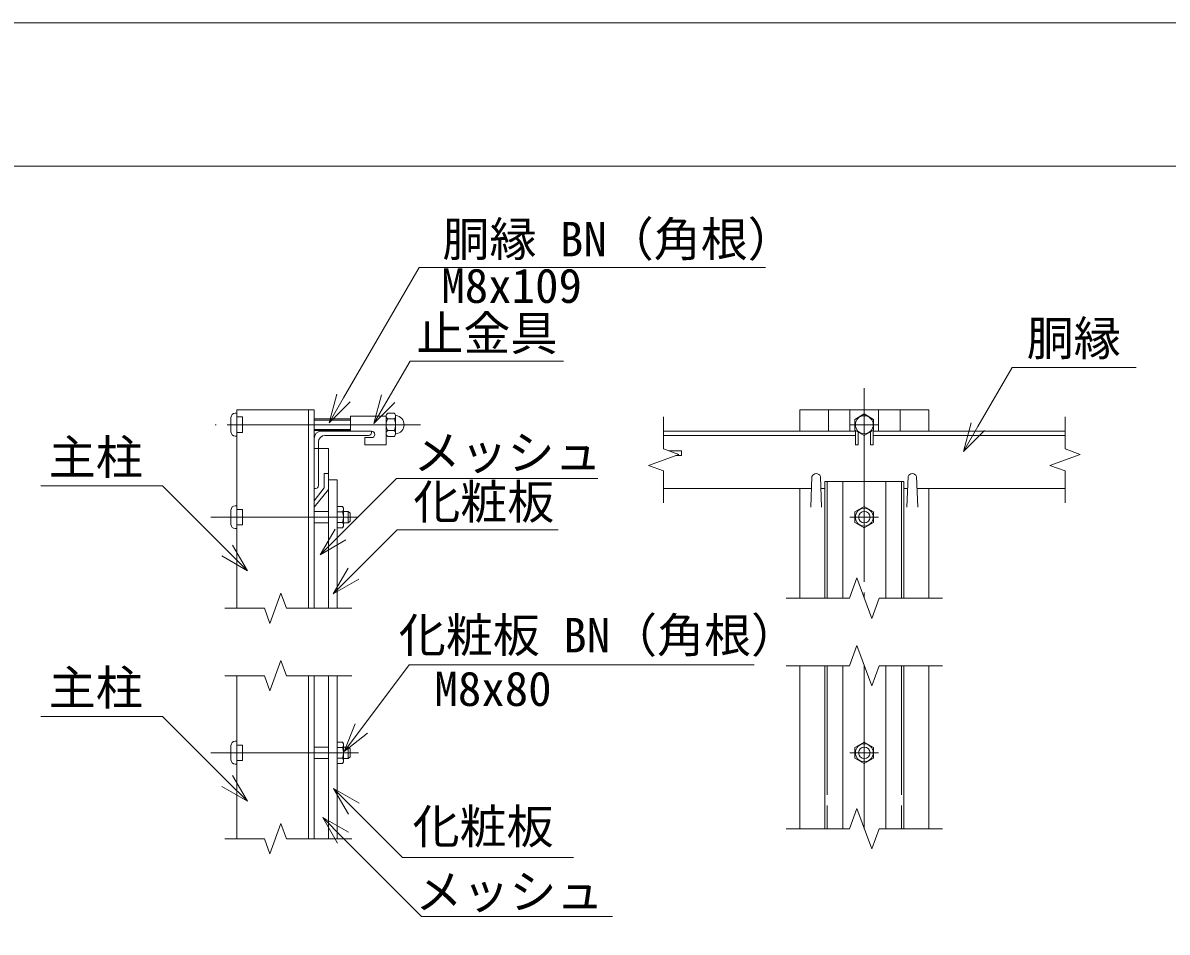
# Model space of a CAD drawing. Units: millimetres, scale not verified. Extents: x -4200 to 4200, y -2970 to 2970.
# Drawn here: x 802 to 2398, y 1701 to 2970 of the extents above; entities that cross this region are included whole.
import ezdxf
from ezdxf.enums import TextEntityAlignment as Align

# ---------------------------------------------------------------- set-up
doc = ezdxf.new("R2010")
doc.units = ezdxf.units.MM
doc.header["$LTSCALE"] = 15
doc.linetypes.add('LONG_CHAIN', pattern=[21, 18, -1, 1, -1])
doc.linetypes.add('LONG_DASHED2', pattern=[13, 12, -1])
for name, color, linetype, lineweight in [('0-0_D-STR1', 1, 'Continuous', 9), ('0-1_D-BMK', 2, 'LONG_CHAIN', 9), ('0-2_D-STR-DIM', 7, 'Continuous', 9), ('0-6_0', 7, 'Continuous', 9), ('0-7_D-STR-TXT', 7, 'Continuous', 9), ('0-9_D-STR3', 3, 'Continuous', 9), ('0-A_D-STR2', 7, 'Continuous', 9), ('0-B_D-TTL', 2, 'Continuous', 9)]:
    doc.layers.add(name, color=color, linetype=linetype, lineweight=lineweight)
doc.styles.add('ＭＳ ゴシック', font='')
doc.styles.get('ＭＳ ゴシック').set_extended_font_data('MS Gothic')

# ---------------------------------------------------------------- blocks, each defined once
blk = doc.blocks.new('MLeader1')
at = {"layer": '0-7_D-STR-TXT'}
blk.add_line((1235.37, 1901.87), (1263.66, 1873.58), dxfattribs=at)
for points in [[(1256.08, 1866), (1235.37, 1901.87), (1271.24, 1881.16)], [(1263.66, 1873.58), (1331.58, 1805.66), (1563, 1805.66), (1570.2, 1805.66)]]:
    blk.add_lwpolyline(points, dxfattribs=at)
blk = doc.blocks.new('MLeader2')
at = {"layer": '0-7_D-STR-TXT'}
blk.add_line((1220.17, 1861.38), (1248.46, 1833.09), dxfattribs=at)
for points in [[(1240.88, 1825.51), (1220.17, 1861.38), (1256.04, 1840.67)], [(1248.46, 1833.09), (1358.16, 1723.4), (1617.04, 1723.4), (1624.24, 1723.4)]]:
    blk.add_lwpolyline(points, dxfattribs=at)
blk = doc.blocks.new('MLeader3')
at = {"layer": '0-6_0'}
blk.add_line((1216.65, 2227.92), (1244.93, 2256.21), dxfattribs=at)
for points in [[(1244.93, 2256.21), (1323.18, 2334.46), (1596.67, 2334.46), (1603.87, 2334.46)], [(1252.51, 2248.63), (1216.65, 2227.92), (1237.35, 2263.78)]]:
    blk.add_lwpolyline(points, dxfattribs=at)
blk = doc.blocks.new('MLeader4')
at = {"layer": '0-6_0'}
blk.add_line((1234.85, 2173.29), (1263.13, 2201.57), dxfattribs=at)
for points in [[(1263.13, 2201.57), (1324.18, 2262.62), (1541.38, 2262.62), (1548.58, 2262.62)], [(1270.71, 2193.99), (1234.85, 2173.29), (1255.55, 2209.15)]]:
    blk.add_lwpolyline(points, dxfattribs=at)
blk = doc.blocks.new('MLeader5')
at = {"layer": '0-6_0'}
blk.add_line((1291.46, 2411.09), (1311.58, 2445.67), dxfattribs=at)
for points in [[(1311.58, 2445.67), (1342.09, 2498.11), (1549.07, 2498.11), (1556.27, 2498.11)], [(1320.84, 2440.28), (1291.46, 2411.09), (1302.31, 2451.06)]]:
    blk.add_lwpolyline(points, dxfattribs=at)
blk = doc.blocks.new('MLeader6')
at = {"layer": '0-6_0'}
blk.add_line((1115.24, 1883.91), (1086.96, 1912.19), dxfattribs=at)
for points in [[(1086.96, 1912.19), (996.74, 2002.41), (834.34, 2002.41), (827.14, 2002.41)], [(1094.54, 1919.77), (1115.24, 1883.91), (1079.38, 1904.61)]]:
    blk.add_lwpolyline(points, dxfattribs=at)
blk = doc.blocks.new('MLeader7')
at = {"layer": '0-6_0'}
blk.add_line((1115.24, 2205.53), (1086.96, 2233.82), dxfattribs=at)
for points in [[(1086.96, 2233.82), (996.74, 2324.03), (834.34, 2324.03), (827.14, 2324.03)], [(1094.54, 2241.39), (1115.24, 2205.53), (1079.38, 2226.24)]]:
    blk.add_lwpolyline(points, dxfattribs=at)
blk = doc.blocks.new('MLeader8')
at = {"layer": '0-6_0'}
blk.add_line((2114.21, 2372.06), (2134.21, 2406.7), dxfattribs=at)
for points in [[(2134.21, 2406.7), (2181.92, 2489.34), (2347.67, 2489.34), (2354.87, 2489.34)], [(2143.49, 2401.34), (2114.21, 2372.06), (2124.93, 2412.06)]]:
    blk.add_lwpolyline(points, dxfattribs=at)
blk = doc.blocks.new('MLeader20')
at = {"layer": '0-6_0'}
blk.add_line((1250.2, 1953.58), (1274.17, 1985.61), dxfattribs=at)
for points in [[(1274.17, 1985.61), (1340.7, 2074.5), (1814.88, 2074.5), (1822.08, 2074.5)], [(1282.75, 1979.19), (1250.2, 1953.58), (1265.59, 1992.03)]]:
    blk.add_lwpolyline(points, dxfattribs=at)
blk = doc.blocks.new('MLeader21')
at = {"layer": '0-6_0'}
blk.add_line((1229.05, 2412.25), (1249.13, 2446.85), dxfattribs=at)
for points in [[(1249.13, 2446.85), (1354.72, 2628.81), (1830.6, 2628.81), (1837.8, 2628.81)], [(1258.4, 2441.47), (1229.05, 2412.25), (1239.86, 2452.23)]]:
    blk.add_lwpolyline(points, dxfattribs=at)

msp = doc.modelspace()

# ---------------------------------------------------------------- linework, layer by layer
at = {"layer": '0-0_D-STR1'}
for p, q in [((1100.27, 2153.39), (1100.27, 2430.37)), ((1200.27, 2153.39), (1200.27, 2430.37)), ((1885.68, 2430.37), (2065.68, 2430.37)), ((1885.68, 2400.37), (1885.68, 2430.37)), ((1925.68, 2400.37), (1925.68, 2430.37)), ((1955.68, 2430.37), (1955.68, 2400.37)), ((1995.68, 2430.37), (1995.68, 2400.37)), ((2025.68, 2400.37), (2025.68, 2430.37)), ((2065.68, 2400.37), (2065.68, 2430.37)), ((1288.27, 2400.37), (1218.27, 2400.37)), ((1284.27, 2394.37), (1223.27, 2394.37)), ((1288.27, 2398.37), (1288.27, 2400.37)), ((1695.68, 2400.37), (1963.18, 2400.37)), ((1695.68, 2394.37), (1963.18, 2394.37)), ((1988.18, 2400.37), (2255.68, 2400.37)), ((1988.18, 2394.37), (2255.68, 2394.37)), ((1208.27, 2390.37), (1208.27, 2320.37)), ((1214.27, 2385.37), (1214.27, 2324.37)), ((1228.27, 2376.37), (1208.27, 2376.37)), ((1228.27, 2376.37), (1228.27, 2153.39)), ((1222.27, 2341.12), (1222.27, 2321.37)), ((1222.27, 2341.12), (1228.27, 2341.12)), ((1228.27, 2341.12), (1228.27, 2319.12)), ((1228.27, 2332.37), (1240.27, 2332.37)), ((1240.27, 2332.37), (1240.27, 2153.39)), ((1902.68, 2337.12), (1901.18, 2294.12)), ((1914.68, 2337.12), (1916.18, 2294.12)), ((1920.68, 2330.37), (1920.68, 2167.34)), ((2030.68, 2330.37), (1920.68, 2330.37)), ((1945.68, 2330.37), (1945.68, 2167.34)), ((2005.68, 2330.37), (2005.68, 2167.34)), ((2030.68, 2330.37), (2030.68, 2167.34)), ((2036.68, 2337.12), (2035.18, 2294.12)), ((2048.68, 2337.12), (2050.18, 2294.12)), ((1222.27, 2321.37), (1208.27, 2303.27)), ((1210.27, 2320.37), (1208.27, 2320.37)), ((1228.27, 2319.12), (1208.27, 2294.12)), ((1695.68, 2320.37), (1902.09, 2320.37)), ((1885.68, 2167.34), (1885.68, 2320.37)), ((1920.68, 2320.37), (1915.26, 2320.37)), ((2036.09, 2320.37), (2030.68, 2320.37)), ((2255.68, 2320.37), (2049.26, 2320.37)), ((2065.68, 2167.34), (2065.68, 2320.37)), ((1208.27, 2303.27), (1208.27, 2294.12)), ((1100.27, 1831.76), (1100.27, 2059.2)), ((1200.27, 1831.76), (1200.27, 2059.2)), ((1208.27, 1831.76), (1208.27, 2059.2)), ((1228.27, 2059.2), (1228.27, 1831.76)), ((1240.27, 2059.2), (1240.27, 1831.76)), ((1885.68, 1845.71), (1885.68, 2073.15)), ((1920.68, 2073.15), (1920.68, 1845.71)), ((1945.68, 2073.15), (1945.68, 1845.71)), ((2005.68, 2073.15), (2005.68, 1845.71)), ((2030.68, 2073.15), (2030.68, 1845.71)), ((2065.68, 1845.71), (2065.68, 2073.15))]:
    msp.add_line(p, q, dxfattribs=at)
at = {"layer": '0-0_D-STR1', "linetype": 'LONG_DASHED2'}
for p, q in [((1923.88, 2330.37), (1923.88, 2167.34)), ((2027.48, 2330.37), (2027.48, 2167.34)), ((1923.88, 2073.15), (1923.88, 1845.71)), ((2027.48, 2073.15), (2027.48, 1845.71))]:
    msp.add_line(p, q, dxfattribs=at)
at = {"layer": '0-0_D-STR1'}
msp.add_lwpolyline([(1208.27, 2153.39), (1208.27, 2430.37), (1100.27, 2430.37)], dxfattribs=at)
for centre, radius, start, end in [((1218.27, 2390.37), 10, 90, 180), ((1223.27, 2385.37), 9, 90, 180), ((1284.27, 2398.37), 4, 270, 0), ((1908.68, 2334.62), 6.5, 22.61986, 157.38014), ((2042.68, 2334.62), 6.5, 22.61986, 157.38014), ((1210.27, 2324.37), 4, 270, 0)]:
    msp.add_arc(centre, radius, start, end, dxfattribs=at)
at = {"layer": '0-1_D-BMK'}
for p, q in [((1975.68, 2460.37), (1975.68, 2167.34)), ((1356.74, 2409.37), (1070.27, 2409.37)), ((1995.68, 2409.37), (1955.68, 2409.37)), ((1270.26, 2280.37), (1064.27, 2280.37)), ((1995.68, 2280.37), (1955.68, 2280.37)), ((1975.68, 2073.15), (1975.68, 1845.71)), ((1270.26, 1951.65), (1064.27, 1951.65)), ((1995.68, 1951.65), (1955.68, 1951.65))]:
    msp.add_line(p, q, dxfattribs=at)
at = {"layer": '0-2_D-STR-DIM'}
for p, q in [((1695.68, 2420.37), (1695.68, 2375.76)), ((2255.68, 2420.37), (2255.68, 2375.76)), ((1674.53, 2352.67), (1716.82, 2368.06)), ((1716.82, 2368.06), (1695.68, 2375.76)), ((1695.68, 2344.98), (1674.53, 2352.67)), ((1695.68, 2344.98), (1695.68, 2300.37)), ((2255.68, 2344.98), (2255.68, 2300.37)), ((1955.15, 2167.34), (1965.41, 2195.53)), ((1965.41, 2195.53), (1985.94, 2139.14)), ((1146.57, 2132.25), (1161.96, 2174.53)), ((1161.96, 2174.53), (1169.66, 2153.39)), ((1955.15, 2167.34), (1866.68, 2167.34)), ((1985.94, 2139.14), (1996.2, 2167.34)), ((2084.68, 2167.34), (1996.2, 2167.34)), ((1138.88, 2153.39), (1083.77, 2153.39)), ((1138.88, 2153.39), (1146.57, 2132.25)), ((1260.85, 2153.39), (1169.66, 2153.39)), ((1955.15, 2073.15), (1965.41, 2101.34)), ((1965.41, 2101.34), (1985.94, 2044.96)), ((1146.57, 2038.06), (1161.96, 2080.35)), ((1161.96, 2080.35), (1169.66, 2059.2)), ((1138.88, 2059.2), (1083.77, 2059.2)), ((1138.88, 2059.2), (1146.57, 2038.06)), ((1260.85, 2059.2), (1169.66, 2059.2)), ((1955.15, 2073.15), (1866.68, 2073.15)), ((1985.94, 2044.96), (1996.2, 2073.15)), ((2084.68, 2073.15), (1996.2, 2073.15)), ((1955.15, 1845.71), (1965.41, 1873.9)), ((1965.41, 1873.9), (1985.94, 1817.52)), ((1146.57, 1810.62), (1161.96, 1852.91)), ((1161.96, 1852.91), (1169.66, 1831.76)), ((1955.15, 1845.71), (1866.68, 1845.71)), ((1985.94, 1817.52), (1996.2, 1845.71)), ((2084.68, 1845.71), (1996.2, 1845.71)), ((1138.88, 1831.76), (1083.77, 1831.76)), ((1138.88, 1831.76), (1146.57, 1810.62)), ((1260.85, 1831.76), (1169.66, 1831.76))]:
    msp.add_line(p, q, dxfattribs=at)
msp.add_lwpolyline([(2255.68, 2344.98), (2234.53, 2352.67), (2276.82, 2368.06), (2255.68, 2375.76)], dxfattribs=at)
at = {"layer": '0-9_D-STR3'}
for p, q in [((1092.27, 2419.37), (1092.27, 2399.37)), ((1098.27, 2425.37), (1100.27, 2425.37)), ((1100.27, 2425.37), (1100.27, 2393.37)), ((1100.27, 2420.17), (1108.27, 2420.17)), ((1108.27, 2420.17), (1108.27, 2398.57)), ((1208.27, 2417.37), (1258.77, 2417.37)), ((1208.27, 2415.87), (1258.77, 2415.87)), ((1258.77, 2421.37), (1258.77, 2400.37)), ((1308.77, 2421.37), (1258.77, 2421.37)), ((1308.77, 2421.84), (1308.77, 2397.14)), ((1308.77, 2421.84), (1308.77, 2397.14)), ((1308.77, 2421.37), (1308.77, 2381.37)), ((1310.77, 2425.57), (1319.77, 2425.57)), ((1319.77, 2417.47), (1310.77, 2417.47)), ((1321.77, 2421.84), (1321.77, 2397.14)), ((1321.77, 2421.84), (1321.77, 2397.14)), ((1100.27, 2398.57), (1108.27, 2398.57)), ((1208.27, 2402.87), (1258.77, 2402.87)), ((1208.27, 2401.37), (1258.77, 2401.37)), ((1288.27, 2400.37), (1258.77, 2400.37)), ((1319.77, 2401.27), (1310.77, 2401.27)), ((1963.18, 2401.57), (1963.18, 2381.37)), ((1967.18, 2399.26), (1967.18, 2381.37)), ((1984.18, 2399.26), (1984.18, 2381.37)), ((1988.18, 2401.57), (1988.18, 2381.37)), ((1098.27, 2393.37), (1100.27, 2393.37)), ((1278.77, 2391.37), (1278.77, 2381.37)), ((1288.27, 2391.37), (1278.77, 2391.37)), ((1308.77, 2381.37), (1278.77, 2381.37)), ((1310.77, 2393.17), (1319.77, 2393.17)), ((1963.18, 2381.37), (1967.18, 2381.37)), ((1984.18, 2381.37), (1988.18, 2381.37)), ((1092.27, 2290.37), (1092.27, 2270.37)), ((1098.27, 2296.37), (1100.27, 2296.37)), ((1100.27, 2296.37), (1100.27, 2264.37)), ((1100.27, 2291.17), (1108.27, 2291.17)), ((1108.27, 2291.17), (1108.27, 2269.57)), ((1208.27, 2288.37), (1228.27, 2288.37)), ((1240.27, 2295.38), (1247.82, 2295.38)), ((1240.27, 2287.87), (1247.82, 2287.87)), ((1247.82, 2295.38), (1249.27, 2292.87)), ((1249.27, 2267.87), (1249.27, 2292.87)), ((1249.27, 2288.37), (1255.87, 2288.37)), ((1255.87, 2288.37), (1258.27, 2285.97)), ((1255.87, 2288.37), (1255.87, 2272.37)), ((1258.27, 2285.97), (1258.27, 2274.77)), ((1100.27, 2269.57), (1108.27, 2269.57)), ((1208.27, 2272.37), (1228.27, 2272.37)), ((1240.27, 2272.86), (1247.82, 2272.86)), ((1247.82, 2265.36), (1249.27, 2267.87)), ((1249.27, 2272.37), (1255.87, 2272.37)), ((1255.87, 2272.37), (1258.27, 2274.77)), ((1098.27, 2264.37), (1100.27, 2264.37)), ((1240.27, 2265.36), (1247.82, 2265.36)), ((1098.27, 1967.65), (1100.27, 1967.65)), ((1100.27, 1967.65), (1100.27, 1935.65)), ((1240.27, 1966.66), (1247.82, 1966.66)), ((1247.82, 1966.66), (1249.27, 1964.15)), ((1249.27, 1939.15), (1249.27, 1964.15)), ((1092.27, 1961.65), (1092.27, 1941.65)), ((1100.27, 1962.45), (1108.27, 1962.45)), ((1108.27, 1962.45), (1108.27, 1940.85)), ((1208.27, 1959.65), (1228.27, 1959.65)), ((1240.27, 1959.15), (1247.82, 1959.15)), ((1249.27, 1959.65), (1255.87, 1959.65)), ((1255.87, 1959.65), (1258.27, 1957.25)), ((1255.87, 1959.65), (1255.87, 1943.65)), ((1258.27, 1957.25), (1258.27, 1946.05)), ((1098.27, 1935.65), (1100.27, 1935.65)), ((1100.27, 1940.85), (1108.27, 1940.85)), ((1208.27, 1943.65), (1228.27, 1943.65)), ((1240.27, 1944.14), (1247.82, 1944.14)), ((1240.27, 1936.64), (1247.82, 1936.64)), ((1247.82, 1936.64), (1249.27, 1939.15)), ((1249.27, 1943.65), (1255.87, 1943.65)), ((1255.87, 1943.65), (1258.27, 1946.05))]:
    msp.add_line(p, q, dxfattribs=at)
for points in [[(1988.68, 2416.87), (1975.68, 2424.38), (1962.68, 2416.87), (1962.68, 2401.86), (1975.68, 2394.36), (1988.68, 2401.86)], [(1988.68, 2287.87), (1975.68, 2295.38), (1962.68, 2287.87), (1962.68, 2272.86), (1975.68, 2265.36), (1988.68, 2272.86)], [(1988.68, 1959.15), (1975.68, 1966.66), (1962.68, 1959.15), (1962.68, 1944.14), (1975.68, 1936.64), (1988.68, 1944.14)]]:
    msp.add_lwpolyline(points, close=True, dxfattribs=at)
for centre, radius in [((1975.68, 2409.37), 12.5), ((1975.68, 2280.37), 12.5), ((1975.68, 2280.37), 8), ((1975.68, 1951.65), 12.5), ((1975.68, 1951.65), 8)]:
    msp.add_circle(centre, radius, dxfattribs=at)
for centre, radius, start, end in [((1098.27, 2419.37), 6, 90, 180), ((1313.84, 2421.52), 5.08, 127.21089, 232.78911), ((1326.17, 2409.37), 17.4, 152.26063, 207.73937), ((1316.69, 2421.52), 5.08, 307.21089, 52.78911), ((1304.37, 2409.37), 17.4, 332.26063, 27.73937), ((1322.52, 2423.26), 1, 189.83916, 262.83194), ((1320.77, 2409.37), 13, 277.16806, 82.83194), ((1098.27, 2399.37), 6, 180, 270), ((1288.27, 2395.87), 4.5, 270, 90), ((1313.87, 2397.22), 5.1, 127.42505, 232.57495), ((1316.67, 2397.22), 5.1, 307.42505, 52.57495), ((1322.52, 2395.48), 1, 97.16806, 163.42019), ((1098.27, 2290.37), 6, 90, 180), ((1242.34, 2291.63), 6.64, 325.61586, 34.38414), ((1224.14, 2280.37), 24.84, 342.4121, 17.5879), ((1098.27, 2270.37), 6, 180, 270), ((1242.34, 2269.11), 6.64, 325.61585, 34.38416), ((1098.27, 1961.65), 6, 90, 180), ((1242.34, 1962.91), 6.64, 325.61586, 34.38414), ((1224.14, 1951.65), 24.84, 342.4121, 17.5879), ((1098.27, 1941.65), 6, 180, 270), ((1242.34, 1940.39), 6.64, 325.61585, 34.38416)]:
    msp.add_arc(centre, radius, start, end, dxfattribs=at)
at = {"layer": '0-A_D-STR2'}
for p, q in [((1703.3, 2372.98), (1720.87, 2372.98)), ((1712.75, 2366.58), (1720.87, 2366.58)), ((1720.87, 2366.58), (1720.87, 2372.98))]:
    msp.add_line(p, q, dxfattribs=at)
at = {"layer": '0-B_D-TTL', "color": 7}
msp.add_lwpolyline([(-4200.11, -2969.92), (4199.89, -2969.92), (4199.89, 2970.08), (-4200.11, 2970.08)], close=True, dxfattribs=at)
at = {"layer": '0-B_D-TTL'}
msp.add_lwpolyline([(-3900.11, 2770.08), (3899.89, 2770.08), (3899.89, -2769.92), (-3900.11, -2769.92)], close=True, dxfattribs=at)

# ---------------------------------------------------------------- block references
at = {"layer": '0-6_0'}
for name in ['MLeader21', 'MLeader5', 'MLeader8', 'MLeader3', 'MLeader7', 'MLeader4', 'MLeader20', 'MLeader6']:
    msp.add_blockref(name, (0, 0), dxfattribs=at)
at = {"layer": '0-7_D-STR-TXT'}
for name in ['MLeader1', 'MLeader2']:
    msp.add_blockref(name, (0, 0), dxfattribs=at)

# ---------------------------------------------------------------- texts
at = {"layer": '0-7_D-STR-TXT', "style": 'ＭＳ ゴシック'}
for s, p in [('胴縁 BN（角根）', (1387.24, 2629.91)), ('M8x109', (1385.65, 2564.96)), ('止金具', (1350.94, 2498.49)), ('胴縁', (2202.23, 2491.57)), ('主柱', (838.03, 2325.69)), ('メッシュ', (1346.92, 2332.15)), ('化粧板', (1346.6, 2263.36)), ('化粧板 BN（角根）', (1326.34, 2077.31)), ('主柱', (838.03, 2004.06)), ('M8x80', (1376.03, 2002.55)), ('化粧板', (1345.59, 1810.44)), ('メッシュ', (1349.55, 1719.47))]:
    msp.add_text(s, height=48.06, dxfattribs=at).set_placement(p, align=Align.BOTTOM_LEFT)

doc.saveas('drawing.dxf')
